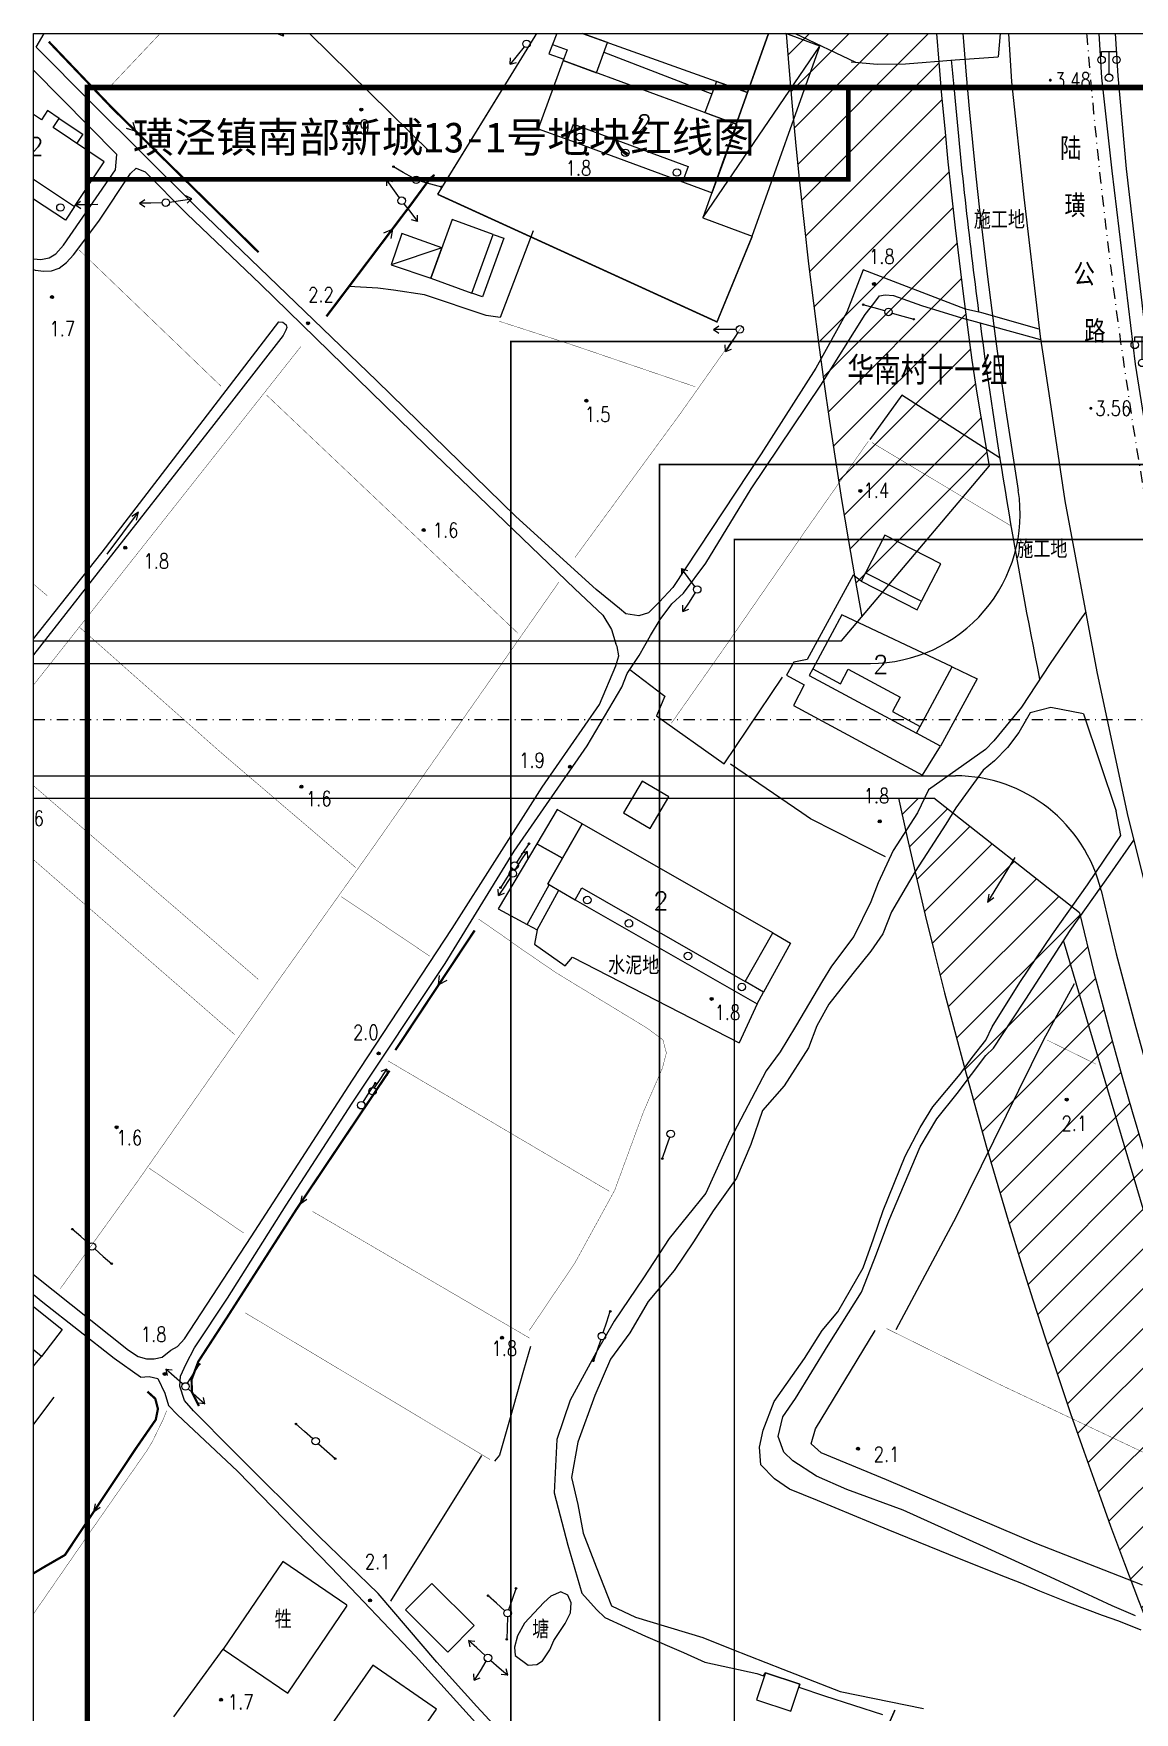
# Model space of a CAD drawing. Header units: millimetres. Extents: x 509011 to 512133, y 3502040 to 3502468.
# Drawn here: x 509011.4 to 509158.4, y 3502243.5 to 3502467.7 of the extents above; entities that cross this region are included whole.
import ezdxf
from ezdxf.enums import TextEntityAlignment as Align
from ezdxf.xclip import XClip

# ---------------------------------------------------------------- set-up
doc = ezdxf.new("R2010")
doc.units = ezdxf.units.MM
doc.header["$XCLIPFRAME"] = 0
doc.linetypes.add('DASHDOT', pattern=[1, 0.5, -0.25, 0, -0.25])
for name, color, linetype in [('DM-尺寸标注', 251, 'Continuous'), ('dx', 251, 'Continuous'), ('HX-地块线', 253, 'DASHDOT'), ('RD-中线', 253, 'DASHDOT'), ('RD-侧石线', 253, 'Continuous'), ('RD-红线', 253, 'Continuous'), ('TK', 7, 'Continuous'), ('YD-G1', 251, 'Continuous')]:
    doc.layers.add(name, color=color, linetype=linetype)
doc.styles.add('CHART', font='ROMANS.shx', dxfattribs={"height": 2.4, "bigfont": 'hzdx.shx'})
doc.styles.add('GCD', font='ROMANS.shx', dxfattribs={"width": 0.8, "height": 2, "bigfont": 'hzdx.shx'})
doc.styles.add('ROAD30', font='ROMANS.shx', dxfattribs={"height": 3, "bigfont": 'hzdx.shx'})
doc.styles.get("Standard").update_dxf_attribs({"font": 'txt', "bigfont": 'gbcbig.shx'})
doc.styles.add('ZRC', font='ROMANS.shx', dxfattribs={"height": 3.75, "bigfont": 'hzdx.shx'})
pattern_1 = [(45, (0, 0), (-2.6516504294, 2.6516504294), [])]

# ---------------------------------------------------------------- blocks, each defined once
blk = doc.blocks.new('GC200')
at = {"layer": 'dx', "const_width": 0.2, "flags": 128}
blk.add_lwpolyline([(-0.1, 0, 1), (0.1, 0, 1)], format="xyb", close=True, dxfattribs=at)
blk = doc.blocks.new('gc097')
at = {"layer": 'dx'}
for p, q in [((-1, 2.9), (-1, 3.5)), ((-1, 3.5), (1, 3.5)), ((0, 0.5), (0, 3.5)), ((1, 3.5), (1, 2.9))]:
    blk.add_line(p, q, dxfattribs=at)
for centre in [(-1, 2.4), (1, 2.4), (0, 0)]:
    blk.add_circle(centre, 0.5, dxfattribs=at)
blk = doc.blocks.new('B72A3')
at = {"layer": 'dx'}
for p, q in [((0.5, 0), (2, 0)), ((2, 0), (3.5, 0))]:
    blk.add_line(p, q, dxfattribs=at)
for radius in [0.1, 0.04]:
    blk.add_circle((3.5, 0), radius, dxfattribs=at)
blk = doc.blocks.new('B713')
at = {"layer": 'dx'}
blk.add_circle((0, 0), 0.5, dxfattribs=at)
blk = doc.blocks.new('B712A3')
at = {"layer": 'dx'}
for p, q in [((0.5, 0), (2, 0)), ((2, 0), (3.5, 0)), ((3.5, 0), (2.8, 0.5)), ((3.5, 0), (2.8, -0.5))]:
    blk.add_line(p, q, dxfattribs=at)
blk = doc.blocks.new('B1021A')
at = {"layer": 'dx'}
for radius in [0.2, 0.15, 0.1, 0.05]:
    blk.add_circle((0, 0), radius, dxfattribs=at)
blk = doc.blocks.new('B831')
at = {"layer": 'dx'}
for p, q in [((-1.1, 0.6), (0, 0)), ((0, 0), (-1.1, -0.6))]:
    blk.add_line(p, q, dxfattribs=at)
blk = doc.blocks.new('B811C1')
at = {"layer": 'dx'}
for p, q in [((-3.5, 0), (3.5, 0)), ((3.5, 0), (2.5, 0.4)), ((2.5, -0.4), (3.5, 0))]:
    blk.add_line(p, q, dxfattribs=at)
blk = doc.blocks.new('B439B2')
at = {"layer": 'dx'}
blk.add_circle((0, 0), 0.5, dxfattribs=at)
blk = doc.blocks.new('abcdefghijk')
at = {"layer": 'YD-G1'}
h = blk.add_hatch(dxfattribs=at)
h.set_pattern_fill('ANSI31', color=256, scale=30, style=0)
h.set_pattern_definition(pattern_1)
h.paths.add_polyline_path([(509136.262, 3502666.208), (509136.486, 3502670.469), (509120.694, 3502691.078), (509116.522, 3502691.969), (508875.582, 3502743.468, 0.1089226), (508733.493, 3502742.556), (508684.158, 3502731.347), (508679.933, 3502730.387), (508668.589, 3502714.297), (508668.589, 3502711.844), (508668.589, 3502707.3), (508737.924, 3502723.053, -0.1089226), (508871.402, 3502723.909), (509108.052, 3502673.328), (509116.059, 3502662.878), (509110.785, 3502562.618, 0.0014027), (509110.578, 3502558.471, 0.0572964), (509121.984, 3502389.814), (509138.979, 3502409.941), (509137.32, 3502419.703, -0.0494318), (509130.757, 3502561.568)])
h = blk.add_hatch(dxfattribs=at)
h.set_pattern_fill('ANSI31', color=256, scale=30, style=0)
h.set_pattern_definition(pattern_1)
h.paths.add_polyline_path([(508668.589, 3502190.464), (508668.589, 3502258.554), (508668.589, 3502258.554), (508900.585, 3502258.554), (508900.585, 3502258.554), (509200.713, 3501964.355), (509200.713, 3501964.355, 0.1040717), (509272.885, 3502044.84), (509272.885, 3502044.84, -0.0028375), (509274.819, 3502048.147), (509274.819, 3502048.147), (509273.979, 3502058.966), (509273.979, 3502058.966), (509272.487, 3502060.762, -0.1156575), (509126.861, 3502365.59), (509126.861, 3502365.59), (509131.62, 3502365.59), (509131.62, 3502365.59), (509151.056, 3502350.306), (509151.056, 3502350.306), (509152.978, 3502342.387, 0.1073312), (509290.96, 3502069.719), (509293.428, 3502066.845), (509293.428, 3502066.845), (509295.256, 3502043.284), (509295.256, 3502043.284, 0.0077479), (509290.205, 3502034.84, -0.1447456), (509174.049, 3501924.505), (509174.049, 3501924.505), (509170.196, 3501934.564, 0.1827118), (509156.091, 3501950.413, -0.156056), (509070.458, 3502037.137, 0.2825101), (508820.75, 3502190.464)])
at = {"layer": 'dx'}
blk.add_line((509100.75, 3502443.08), (509116.381, 3502466.021), dxfattribs=at)
at = {"layer": 'dx', "flags": 128}
for points in [[(509138.625, 3502500), (509139.434, 3502494.411), (509140.255, 3502486.561), (509141.261, 3502472.719), (509141.971, 3502461.26), (509143.599, 3502445.835), (509145.795, 3502427.237), (509147.077, 3502418.732), (509149.114, 3502405.323), (509153.382, 3502382.482), (509157.397, 3502363.567), (509162.412, 3502343.507), (509168.913, 3502319.9), (509173.651, 3502304.799), (509178.521, 3502289.966), (509186.212, 3502269.031), (509201.147, 3502232.13), (509206.512, 3502219.783)], [(509151.622, 3502500), (509153.998, 3502461.787), (509155.37, 3502449.361), (509158.507, 3502423.56), (509161.044, 3502407.622), (509165.155, 3502385.141), (509169.124, 3502366.204), (509173.907, 3502346.991), (509180.034, 3502325.513), (509184.712, 3502309.51), (509189.485, 3502295.299), (509197.539, 3502272.898), (509212.166, 3502237.744)], [(509213.756, 3502238.728), (509199.302, 3502273.658), (509191.376, 3502296.016), (509186.756, 3502310.128), (509181.89, 3502326.037), (509175.85, 3502347.645), (509171.168, 3502366.778), (509166.971, 3502385.308), (509163.005, 3502408.031), (509160.35, 3502423.716), (509157.35, 3502449.659), (509156.211, 3502462.05), (509153.802, 3502500)], [(509011.714, 3502465.897), (509012.866, 3502467.805), (509027.77, 3502483.897), (509028.506, 3502484.074)], [(509138.04, 3502484.43), (509139.311, 3502480.583), (509140.187, 3502475.96), (509140.577, 3502468.905), (509140.172, 3502464.576)], [(509000, 3502474.428), (509003.783, 3502470.705), (509009.266, 3502464.925), (509022.511, 3502451.536)], [(509045.194, 3502470.685), (509064.336, 3502451.874)], [(509110.147, 3502469.083), (509121.129, 3502463.888)], [(509145.676, 3502428.249), (509138.027, 3502430.391), (509135.806, 3502430.905), (509122.162, 3502436.161), (509119.966, 3502430.509), (509115.826, 3502423.021), (509108.554, 3502411.573), (509096.746, 3502393.753), (509094.91, 3502391.773), (509093.506, 3502390.369), (509092.21, 3502389.937), (509090.482, 3502390.225), (509089.618, 3502390.945), (509086.522, 3502393.465), (509075.794, 3502403.221), (509057.218, 3502421.329), (509042.759, 3502435.25), (509033.242, 3502444.441), (509019.13, 3502458.445), (509011.714, 3502465.897)], [(509080.673, 3502466.224), (509080.186, 3502464.997), (509082.175, 3502464.264)], [(509087.53, 3502465.213), (509101.966, 3502459.669)], [(509120.555, 3502463.944), (509124.035, 3502463.607), (509127.803, 3502463.679), (509134.427, 3502464.183), (509140.172, 3502464.576), (509140.172, 3502464.576)], [(509014.799, 3502456.37), (509017.951, 3502454.273), (509017.134, 3502453.046)], [(509082.701, 3502453.537), (509098.044, 3502447.887)], [(509000, 3502440.976), (509000.661, 3502441.458), (509001.687, 3502442.052), (509002.425, 3502442.394), (509003.289, 3502442.16), (509005.071, 3502441.584), (509008.167, 3502439.496), (509009.643, 3502438.506), (509010.543, 3502438.02), (509011.263, 3502437.642), (509012.343, 3502437.552), (509013.441, 3502437.75), (509014.341, 3502438.29), (509015.385, 3502439.424), (509022.333, 3502449.504), (509022.511, 3502451.536)], [(509016.836, 3502444.607), (509015.616, 3502442.776), (509002.888, 3502451.249), (509003.132, 3502451.616)], [(509000, 3502438.636), (509001.291, 3502440), (509002.083, 3502440.306), (509003.145, 3502440.306), (509004.009, 3502440.108), (509009.571, 3502436.868), (509011.587, 3502436.112), (509012.739, 3502435.968), (509013.747, 3502436.004), (509014.773, 3502436.382), (509015.763, 3502437.12), (509016.717, 3502438.146), (509020.083, 3502442.628), (509024.327, 3502448.995), (509025.07, 3502449.733), (509026.294, 3502449.229), (509031.838, 3502443.613), (509041.666, 3502434.217), (509063.806, 3502412.653), (509083.678, 3502393.573), (509087.386, 3502390.045), (509088.538, 3502388.137), (509089.117, 3502386.205)], [(509078.1, 3502441.362), (509073.706, 3502429.789), (509071.834, 3502430.041), (509063.59, 3502432.813), (509059.45, 3502433.425), (509057.362, 3502433.713), (509053.5, 3502433.923)], [(509072.761, 3502440.874), (509074.171, 3502440.362), (509071.331, 3502432.531), (509069.921, 3502433.042)], [(509065.897, 3502439.107), (509059.126, 3502436.809)], [(509030.914, 3502287.09), (509030.974, 3502288.417), (509031.73, 3502290.073), (509032.846, 3502292.197), (509037.274, 3502298.821), (509045.122, 3502311.277), (509053.906, 3502324.885), (509066.326, 3502343.533), (509075.542, 3502358.545), (509085.298, 3502372.585), (509089.942, 3502380.433), (509090.626, 3502382.269), (509092.226, 3502384.654), (509093.78, 3502387.335), (509095.052, 3502389.452), (509096.606, 3502391.569), (509098.16, 3502392.98), (509101.173, 3502396.989), (509107.222, 3502406.929), (509116.51, 3502420.753), (509122.45, 3502430.185), (509123.566, 3502431.661), (509124.358, 3502432.669), (509125.078, 3502432.813), (509126.23, 3502432.705), (509129.974, 3502431.409), (509135.302, 3502429.753), (509137.106, 3502429.262), (509145.856, 3502426.834)], [(509000, 3502372.47), (509020.528, 3502398.449), (509044.126, 3502429.211), (509044.648, 3502429.175), (509045.116, 3502428.815), (509045.206, 3502428.437), (509045.08, 3502428.095), (509044.684, 3502427.375), (509035.432, 3502415.513), (509019.196, 3502394.759), (509002.366, 3502373.249), (509000, 3502370.153)], [(509140.451, 3502411.02), (509127.319, 3502419.414), (509123.046, 3502413.511)], [(509121.889, 3502394.584), (509120.83, 3502395.373), (509114.674, 3502384.105), (509112.91, 3502383.745), (509111.902, 3502382.017), (509114.278, 3502380.757), (509112.838, 3502377.985), (509130.082, 3502368.661), (509132.51, 3502372.563)], [(509122.465, 3502395.707), (509121.889, 3502394.584), (509129.368, 3502390.75), (509129.952, 3502391.89)], [(509151.889, 3502390.473), (509151.083, 3502389.375), (509147.147, 3502383.567), (509143.307, 3502377.735), (509139.611, 3502373.271), (509138.483, 3502372.095)], [(509000, 3502311.304), (509009.553, 3502303.452), (509024.043, 3502291.914), (509025.339, 3502291.05), (509026.473, 3502290.726), (509027.481, 3502290.744), (509028.525, 3502290.978), (509029.713, 3502291.914), (509030.594, 3502292.38), (509030.594, 3502292.38), (509031.514, 3502293.385), (509040.442, 3502307.029), (509053.978, 3502327.945), (509067.262, 3502348.177), (509079.286, 3502367.077), (509086.954, 3502378.093), (509089.15, 3502383.277), (509089.546, 3502384.609), (509089.294, 3502385.869), (509089.117, 3502386.205)], [(509090.98, 3502382.796), (509095.666, 3502379.209), (509094.55, 3502376.617), (509103.586, 3502370.173), (509111.398, 3502381.765)], [(509115.436, 3502382.879), (509114.963, 3502381.998), (509129.292, 3502374.293)], [(509151.59, 3502376.859), (509147.229, 3502377.73), (509144.461, 3502377.01), (509144.461, 3502377.01), (509142.97, 3502374.385), (509141.422, 3502372.369), (509139.694, 3502370.605), (509138.182, 3502369.345), (509134.546, 3502364.305), (509133.214, 3502362.145), (509129.11, 3502355.809), (509125.942, 3502350.409), (509124.79, 3502347.493), (509123.206, 3502345.153), (509120.794, 3502342.201), (509117.59, 3502338.097), (509115.97, 3502335.217), (509114.854, 3502332.265), (509111.614, 3502327.189), (509108.698, 3502323.913), (509107.156, 3502319.357), (509105.247, 3502314.85), (509105.247, 3502314.85), (509102.123, 3502310.516), (509099.52, 3502306.356), (509096.917, 3502302.543), (509093.446, 3502298.382), (509091.017, 3502294.222), (509091.017, 3502294.222), (509088.412, 3502290.682), (509086.33, 3502285.828), (509084.074, 3502279.588), (509083.206, 3502274.908), (509084.074, 3502271.268), (509084.768, 3502267.454), (509086.503, 3502262.947), (509088.538, 3502257.745), (509091.742, 3502256.233), (509100.742, 3502253.533), (509104.63, 3502251.985), (509111.434, 3502249.285), (509119.102, 3502246.297), (509130.203, 3502244.056)], [(509151.59, 3502376.859), (509155.933, 3502363.855)], [(509138.483, 3502372.095), (509130.874, 3502366.717), (509129.398, 3502363.657), (509126.158, 3502358.617), (509124.178, 3502354.297), (509123.206, 3502351.777), (509120.902, 3502347.133), (509117.95, 3502343.173), (509116.726, 3502341.229), (509113.126, 3502335.109), (509111.074, 3502331.725), (509109.202, 3502329.205), (509104.363, 3502319.941), (509101.16, 3502312.848), (509096.234, 3502306.81), (509092.824, 3502301.53), (509092.824, 3502301.53), (509088.908, 3502295.766), (509086.488, 3502291.564), (509083.012, 3502285.206), (509081.266, 3502279.957), (509081.266, 3502279.957), (509081.266, 3502279.957), (509080.878, 3502272.864), (509082.706, 3502265.845), (509084.578, 3502259.437), (509086.558, 3502257.277), (509087.674, 3502256.197), (509093.11, 3502253.713), (509098.15, 3502251.517), (509101.03, 3502250.221), (509107.942, 3502248.709), (509108.84, 3502248.387)], [(509113.952, 3502363.642), (509104.45, 3502370.137)], [(509159.277, 3502254.49), (509156.325, 3502255.69), (509154.117, 3502256.482), (509149.749, 3502258.114), (509145.765, 3502259.722), (509143.341, 3502260.73), (509141.181, 3502261.57), (509135.014, 3502264.045), (509125.51, 3502267.897), (509116.078, 3502271.821), (509112.334, 3502273.333), (509110.318, 3502274.701), (509108.518, 3502276.573), (509108.302, 3502278.949), (509108.806, 3502281.217), (509110.282, 3502285.033), (509114.314, 3502290.793), (509116.69, 3502294.501), (509118.778, 3502297.021), (509122.162, 3502302.889), (509123.53, 3502306.777), (509124.841, 3502310.526), (509127.784, 3502317.784), (509129.766, 3502321.623), (509131.448, 3502324.383), (509135.138, 3502328.746), (509136.703, 3502330.968), (509138.542, 3502333.273), (509139.406, 3502335.073), (509143.091, 3502340.967), (509147.459, 3502347.423), (509152.115, 3502354.023), (509156.579, 3502360.623), (509155.933, 3502363.855)], [(509125.164, 3502357.767), (509115.142, 3502362.829), (509113.952, 3502363.642)], [(509139.586, 3502332.202), (509142.059, 3502335.999), (509143.907, 3502338.783), (509146.139, 3502342.287), (509149.787, 3502347.951), (509155.139, 3502355.463), (509158.295, 3502359.974)], [(509077.313, 3502348.736), (509078.638, 3502348.033), (509081.523, 3502353.296)], [(509083.703, 3502352.047), (509107.993, 3502338.135), (509108.859, 3502339.713)], [(509078.638, 3502348.033), (509078.278, 3502346.089), (509082.346, 3502343.209), (509083.354, 3502344.361), (509105.585, 3502332.918)], [(509126.579, 3502294.658), (509134.643, 3502309.742), (509146.271, 3502333.394), (509150.371, 3502340.854)], [(509107.993, 3502338.135), (509105.585, 3502332.918), (509105.585, 3502332.918)], [(509158.514, 3502256.438), (509155.418, 3502257.734), (509147.75, 3502261.334), (509138.246, 3502265.69), (509127.518, 3502270.55), (509119.994, 3502273.286), (509115.926, 3502275.05), (509112.758, 3502277.138), (509111.57, 3502278.254), (509110.814, 3502280.378), (509111.426, 3502282.97), (509113.118, 3502285.454), (509117.51, 3502292.546), (509121.938, 3502299.638), (509123.954, 3502304.75), (509125.574, 3502309.142), (509129.786, 3502319.042), (509131.982, 3502322.786), (509134.718, 3502326.17), (509138.534, 3502331.246), (509139.586, 3502332.202)], [(509025.646, 3502288.309), (509022.153, 3502290.78), (509012.631, 3502298.25), (509000, 3502308.505)], [(509159.447, 3502260.53), (509145.119, 3502266.11), (509125.283, 3502274.57), (509116.571, 3502278.206), (509115.239, 3502279.394), (509115.815, 3502281.41), (509123.768, 3502294.514), (509123.768, 3502294.514)], [(509004.502, 3502290.641), (509007.621, 3502287.711), (509008.148, 3502287.344), (509008.661, 3502287.253), (509009.17, 3502287.363), (509009.601, 3502287.656), (509012.451, 3502291.032)], [(509077.738, 3502292.377), (509076.802, 3502289.173), (509075.038, 3502282.873), (509073.598, 3502277.869), (509072.914, 3502277.077)], [(509025.646, 3502288.309), (509026.798, 3502288.381), (509027.986, 3502288.129), (509028.886, 3502286.149), (509029.39, 3502284.493), (509030.614, 3502283.269), (509038.606, 3502275.745), (509051.098, 3502262.857), (509062.366, 3502251.013), (509071.258, 3502241.257), (509074.57, 3502237.261), (509078.314, 3502234.201), (509082.166, 3502231.537), (509090.59, 3502226.353), (509100.598, 3502221.241), (509112.73, 3502215.841), (509123.638, 3502211.017), (509131.738, 3502207.633), (509132.962, 3502207.417), (509133.934, 3502207.381)], [(509133.97, 3502208.893), (509132.494, 3502208.965), (509130.298, 3502209.613), (509117.914, 3502215.013), (509105.206, 3502221.061), (509093.002, 3502227.109), (509084.038, 3502232.473), (509078.17, 3502236.145), (509075.542, 3502238.917), (509070.574, 3502244.317), (509065.246, 3502250.221), (509057.398, 3502259.401), (509049.478, 3502267.069), (509037.922, 3502278.553), (509032.738, 3502283.809), (509031.55, 3502285.177), (509030.914, 3502287.09)], [(509014.089, 3502285.596), (509009.931, 3502280.088), (509009.229, 3502279.35), (509008.401, 3502279.08), (509007.645, 3502279.044), (509006.601, 3502279.188), (509005.143, 3502280.034), (509000, 3502283.536)], [(509071.186, 3502277.833), (509059.054, 3502258.357)], [(509030.101, 3502242.923), (509036.705, 3502251.952)], [(509108.84, 3502248.387), (509109.109, 3502248.828), (509113.693, 3502247.315), (509113.552, 3502246.887)], [(509113.552, 3502246.887), (509116.978, 3502245.721), (509124.754, 3502243.237)]]:
    blk.add_lwpolyline(points, dxfattribs=at)
for points in [[(509087.35, 3502477.057), (509084.074, 3502467.913), (509106.723, 3502459.845), (509109.778, 3502468.453)], [(509088, 3502466.514), (509084.074, 3502467.913), (509084.408, 3502468.845), (509082.058, 3502469.713), (509080.673, 3502466.224), (509082.634, 3502465.51), (509082.116, 3502464.102), (509086.541, 3502462.473)], [(509109.778, 3502468.453), (509100.75, 3502443.08), (509107.353, 3502440.649), (509116.381, 3502466.021)], [(509082.116, 3502464.102), (509078.76, 3502454.988), (509082.701, 3502453.537), (509083.461, 3502455.601), (509098.804, 3502449.951), (509098.044, 3502447.887), (509101.986, 3502446.436), (509105.342, 3502455.55)], [(509106.723, 3502459.845), (509102.582, 3502461.32), (509101.023, 3502457.141), (509105.215, 3502455.597)], [(509013.971, 3502455.151), (509014.799, 3502456.37), (509013.243, 3502457.407), (509012.414, 3502456.188), (509008.091, 3502459.066), (509004.107, 3502453.081), (509016.836, 3502444.607), (509020.82, 3502450.592)], [(509065.897, 3502439.107), (509060.566, 3502440.985), (509059.126, 3502436.809), (509064.421, 3502435.037)], [(509072.761, 3502440.874), (509067.261, 3502442.869), (509064.421, 3502435.037), (509069.921, 3502433.042)], [(509125.043, 3502400.736), (509122.465, 3502395.707), (509129.952, 3502391.89), (509132.522, 3502396.902)], [(509119.299, 3502390.062), (509115.436, 3502382.879), (509119.135, 3502380.89), (509120.177, 3502382.827), (509127.108, 3502379.101), (509126.066, 3502377.163), (509129.765, 3502375.174), (509134.041, 3502383.125)], [(509134.041, 3502383.125), (509137.39, 3502381.549), (509132.51, 3502372.563), (509129.292, 3502374.293), (509129.765, 3502375.174)], [(509096.218, 3502365.802), (509092.633, 3502367.888), (509090.153, 3502363.625), (509093.738, 3502361.539)], [(509081.997, 3502357.58), (509084.632, 3502362.181), (509081.276, 3502364.103), (509078.566, 3502359.517)], [(509084.632, 3502362.181), (509080.032, 3502354.149), (509083.703, 3502352.047), (509084.597, 3502353.609), (509106.387, 3502341.129), (509110.093, 3502347.599)], [(509081.997, 3502357.58), (509078.566, 3502359.517), (509073.418, 3502350.805), (509077.313, 3502348.736), (509080.221, 3502354.041), (509080.032, 3502354.149)], [(509110.093, 3502347.599), (509112.448, 3502346.25), (509108.859, 3502339.713), (509106.387, 3502341.129)], [(509010.683, 3502298.299), (509015.194, 3502294.658), (509012.451, 3502291.032), (509011.389, 3502291.914), (509008.545, 3502289.394), (509005.378, 3502291.726)], [(509053.217, 3502257.711), (509053.217, 3502257.86), (509044.652, 3502263.67), (509036.705, 3502251.952), (509045.34, 3502246.096)], [(509064.569, 3502260.743), (509061.048, 3502257.216), (509066.697, 3502251.578), (509070.217, 3502255.106)], [(509080.834, 3502253.137), (509082.346, 3502255.405), (509083.066, 3502256.809), (509083.174, 3502258.141), (509082.706, 3502259.185), (509081.77, 3502259.617), (509080.438, 3502259.041), (509079.538, 3502258.177), (509076.946, 3502255.441), (509076.01, 3502253.749), (509075.614, 3502252.237), (509075.686, 3502251.121), (509077.414, 3502249.825), (509078.566, 3502249.933), (509079.322, 3502250.401), (509080.33, 3502251.877)], [(509065.169, 3502243.935), (509056.695, 3502249.838), (509027.811, 3502208.374), (509036.285, 3502202.471)], [(509113.693, 3502247.315), (509109.109, 3502248.828), (509107.906, 3502245.18), (509112.489, 3502243.667)]]:
    blk.add_lwpolyline(points, close=True, dxfattribs=at)
for points, const_width in [([(509036.158, 3502476.049), (509021.434, 3502460.461)], 0.05), ([(509041.414, 3502438.501), (509021.794, 3502457.833), (509013.406, 3502466.617)], 0.3), ([(509050.486, 3502429.933), (509061.826, 3502444.945), (509064.31, 3502448.329), (509064.922, 3502448.833)], 0.3), ([(509036.41, 3502420.609), (509017.474, 3502438.789)], 0.05), ([(509099.734, 3502420.537), (509082.922, 3502426.261), (509073.562, 3502429.285)], 0.05), ([(509105.926, 3502428.529), (509097.682, 3502416.865), (509083.678, 3502397.749)], 0.05), ([(509000, 3502366.235), (509004.832, 3502372.439), (509047.06, 3502425.899)], 0.05), ([(509076.046, 3502387.633), (509042.494, 3502419.421)], 0.05), ([(509122.855, 3502413.269), (509114.53, 3502401.421), (509103.838, 3502385.977)], 0.05), ([(509123.33, 3502413.086), (509141.957, 3502401.921)], 0.05), ([(509000, 3502403.853), (509013.202, 3502392.635)], 0.05), ([(509014.954, 3502300.117), (509025.214, 3502314.373), (509044.222, 3502341.481), (509056.498, 3502358.725), (509081.518, 3502394.437)], 0.05), ([(509054.41, 3502356.313), (509036.446, 3502371.649), (509017.51, 3502388.425)], 0.05), ([(509103.838, 3502385.977), (509096.53, 3502375.573)], 0.05), ([(509005.228, 3502372.547), (509041.408, 3502341.389)], 0.05), ([(509038.243, 3502334.023), (509000.587, 3502366.747)], 0.05), ([(509064.274, 3502344.505), (509052.466, 3502352.461)], 0.05), ([(509070.79, 3502349.473), (509073.85, 3502347.349), (509076.082, 3502345.765), (509081.122, 3502342.309)], 0.05), ([(509059.691, 3502331.954), (509070.275, 3502347.938)], 0.3), ([(509081.122, 3502342.309), (509093.254, 3502334.929), (509095.414, 3502333.345), (509095.882, 3502331.581), (509095.342, 3502329.529), (509092.858, 3502323.805), (509088.97, 3502313.221), (509083.642, 3502303.501), (509077.558, 3502294.501)], 0.05), ([(509146.725, 3502333.301), (509153.259, 3502330.083)], 0.05), ([(509033.447, 3502284.434), (509032.511, 3502286.306), (509032.475, 3502287.962), (509033.375, 3502290.374), (509037.263, 3502296.35), (509046.407, 3502310.606), (509058.899, 3502329.218)], 0.3), ([(509058.694, 3502330.537), (509088.25, 3502313.113)], 0.05), ([(509039.434, 3502307.533), (509026.798, 3502316.209)], 0.05), ([(509077.63, 3502293.493), (509048.578, 3502310.449)], 0.05), ([(509072.338, 3502277.293), (509039.65, 3502296.877)], 0.05), ([(509168.223, 3502274.169), (509140.165, 3502287.421), (509125.285, 3502294.781)], 0.05), ([(509026.579, 3502286.359), (509027.623, 3502285.423), (509027.983, 3502284.055), (509027.695, 3502282.615), (509025.031, 3502278.763), (509015.563, 3502264.543), (509012.755, 3502262.923), (509010.523, 3502261.591), (509008.507, 3502260.151)], 0.3), ([(509000, 3502240.046), (509000.774, 3502241.116), (509009.558, 3502254.076), (509018, 3502266.28), (509026.55, 3502278.538), (509027.306, 3502279.816), (509028.008, 3502281.274), (509028.674, 3502282.624), (509029.142, 3502283.794)], 0.05), ([(509123.362, 3502221.903), (509117.728, 3502224.389), (509126.407, 3502243.84)], 0.2)]:
    blk.add_lwpolyline(points, dxfattribs=dict(at, const_width=const_width))
at = {"layer": 'dx', "const_width": 0.2, "elevation": 0.551, "flags": 128}
for points in [[(509065.338, 3502446.235), (509080.294, 3502470.531), (509082.058, 3502469.713)], [(509065.338, 3502446.235), (509102.64, 3502429.195), (509107.353, 3502440.649)]]:
    blk.add_lwpolyline(points, dxfattribs=at)
at = {"layer": 'dx', "elevation": -1.55, "flags": 128}
for points in [[(509137.626, 3502430.484, -0.010386), (509134.307, 3502460.575, -0.0001934), (509133.98, 3502464.21)], [(509145.773, 3502381.48, -0.0165547), (509137.814, 3502429.066, -0.0180484)]]:
    blk.add_lwpolyline(points, format="xyb", dxfattribs=at)
at = {"layer": 'dx', "flags": 128}
blk.add_lwpolyline([(509195.132, 3502242.694, 0.1130396), (509186.768, 3502256.81), (509175.417, 3502257.387), (509148.906, 3502346.582)], format="xyb", dxfattribs=at)
at = {"layer": 'HX-地块线', "linetype": 'ByBlock', "ltscale": 0.5, "flags": 128}
for points in [[(509110.578, 3502558.471, 0.0572964), (509121.984, 3502389.814)], [(509126.861, 3502365.59, 0.1156575), (509272.487, 3502060.762), (509273.979, 3502058.966)]]:
    blk.add_lwpolyline(points, format="xyb", dxfattribs=at)
at = {"layer": 'RD-中线', "ltscale": 3}
for points in [[(509196.739, 3503435.152), (509150.729, 3502560.517, 0.2386022), (509406.1, 3501982.299), (511122.293, 3500576.043)], [(507426.035, 3502079.972, -0.0599666), (508217.527, 3502340.104), (508365.626, 3502365.011, -0.0416792), (508498.307, 3502376.09), (510642.96, 3502376.09, -0.158296), (510877.963, 3502299.778), (511052.221, 3502173.264)]]:
    blk.add_lwpolyline(points, format="xyb", dxfattribs=at)
at = {"layer": 'RD-侧石线', "ltscale": 60, "flags": 128}
for points in [[(509140.138, 3502673.267), (509139.914, 3502669.007), (509134.252, 3502561.384, 0.0504588), (509141.213, 3502417.304), (509142.34, 3502410.152), (509142.883, 3502406.702)], [(509153.941, 3502353.253), (509155.96, 3502344.833, 0.1083666), (509294.509, 3502070.904), (509297.371, 3502067.588)]]:
    blk.add_lwpolyline(points, format="xyb", dxfattribs=at)
at = {"layer": 'RD-侧石线'}
for points in [[(509123.126, 3502383.59, 0.4607419), (509142.883, 3502406.702, 0.4607419)], [(509153.941, 3502353.253, 0.3468527), (509134.492, 3502368.59, 0.3468527)]]:
    blk.add_lwpolyline(points, format="xyb", dxfattribs=at)
at = {"layer": 'RD-侧石线', "linetype": 'ByBlock', "ltscale": 60}
blk.add_lwpolyline([(508681.589, 3502383.59), (509123.126, 3502383.59)], dxfattribs=at)
at = {"layer": 'RD-侧石线', "linetype": 'ByBlock', "ltscale": 60, "flags": 128}
blk.add_lwpolyline([(508681.589, 3502368.59), (509134.492, 3502368.59)], dxfattribs=at)
at = {"layer": 'RD-红线', "ltscale": 60, "flags": 128}
for points in [[(509136.486, 3502670.469), (509136.262, 3502666.208), (509130.757, 3502561.568, 0.0494318), (509137.32, 3502419.703), (509138.979, 3502409.941)], [(509151.056, 3502350.306), (509152.978, 3502342.387, 0.1073312), (509290.96, 3502069.719), (509293.428, 3502066.845)]]:
    blk.add_lwpolyline(points, format="xyb", dxfattribs=at)
at = {"layer": 'RD-红线'}
for points in [[(509119.261, 3502386.59), (509138.979, 3502409.941, 0.4644231)], [(509151.056, 3502350.306), (509131.62, 3502365.59, 0.3460903)]]:
    blk.add_lwpolyline(points, format="xyb", dxfattribs=at)
at = {"layer": 'RD-红线', "linetype": 'ByBlock', "ltscale": 60, "flags": 128}
for points in [[(508686.589, 3502386.59), (509119.261, 3502386.59)], [(508686.589, 3502365.59), (509131.62, 3502365.59)]]:
    blk.add_lwpolyline(points, dxfattribs=at)
at = {"layer": 'dx'}
for name, p, rotation in [('B712A3', (509042.717, 3502470.216), 305.6616515317037), ('B712A3', (509077.212, 3502466.332), 231.4895653996642), ('B831', (509024.996, 3502454.678), 315.4236209657207), ('B72A3', (509062.472, 3502448.163), 149.9296914675944), ('B712A3', (509060.539, 3502445.379), 125.6616515317037), ('B72A3', (509062.472, 3502448.163), 344.7166592400609), ('B712A3', (509020.469, 3502444.9), 181.500581900897), ('B712A3', (509029.03, 3502445.125), 181.500581900897), ('B712A3', (509029.03, 3502445.125), 8.352565584467374), ('B712A3', (509060.539, 3502445.379), 307.2445720719775), ('B831', (509059.289, 3502441.587), 52.9327583194752), ('B72A3', (509125.544, 3502430.523), 163.8822784538791), ('B72A3', (509125.544, 3502430.523), 343.9523700759151), ('B712A3', (509105.692, 3502428.197), 180.2386638815636), ('B712A3', (509105.692, 3502428.197), 237.1395027855054), ('B811C1', (509023.302, 3502400.979), 53.29516074717603), ('B712A3', (509100.003, 3502393.471), 127.2445720719775), ('B712A3', (509100.003, 3502393.471), 237.0066688709118), ('B712A3', (509075.374, 3502355.536), 57.00666887091185), ('B72A3', (509075.62, 3502356.596), 56.69158551772628), ('B72A3', (509075.62, 3502356.596), 237.3667867173847), ('B811C1', (509140.577, 3502354.693), 238.4368491429525), ('B712A3', (509075.374, 3502355.536), 237.1939670257614), ('B831', (509065.47, 3502340.681), 236.4889812169645), ('B712A3', (509056.645, 3502326.481), 57.19396702576137), ('B72A3', (509055.13, 3502324.597), 57.36678671738471), ('B72A3', (509096.461, 3502320.782), 251.2060357160631), ('B811C1', (509048.921, 3502314.352), 236.1312825018424), ('B72A3', (509019.166, 3502305.733), 138.5375234939461), ('B72A3', (509019.166, 3502305.733), 318.980660334264), ('B72A3', (509087.269, 3502293.772), 71.20603571606308), ('B72A3', (509087.269, 3502293.772), 251.2060357160631), ('B712A3', (509031.658, 3502287.049), 138.5433712155864), ('B72A3', (509031.658, 3502287.049), 57.98967920627476), ('B712A3', (509031.658, 3502287.049), 318.0918823677059), ('B72A3', (509049.046, 3502279.741), 138.9806603342641), ('B72A3', (509049.046, 3502279.741), 318.1375176636736), ('B811C1', (509021.335, 3502273.212), 236.3434191982507), ('B72A3', (509074.678, 3502256.773), 71.20603571606308), ('B72A3', (509074.678, 3502256.773), 138.1375176636736), ('B72A3', (509074.678, 3502256.773), 268.1636651003728), ('B712A3', (509072.05, 3502250.797), 138.0918823677059), ('B712A3', (509072.05, 3502250.797), 238.3524474358126), ('B712A3', (509072.05, 3502250.797), 319.0311289489729)]:
    blk.add_blockref(name, p, dxfattribs=dict(at, rotation=rotation))
for name, p in [('B713', (509077.212, 3502466.332)), ('gc097', (509154.998, 3502461.797, 4.367)), ('GC200', (509147.154, 3502461.48, 3.48)), ('B1021A', (509055.134, 3502457.552)), ('B439B2', (509084.334, 3502453.891)), ('B439B2', (509090.405, 3502451.769)), ('B1021A', (509085.269, 3502451.635)), ('B713', (509062.472, 3502448.163)), ('B439B2', (509097.285, 3502449.141)), ('B713', (509029.03, 3502445.125)), ('B713', (509029.03, 3502445.125)), ('B713', (509060.539, 3502445.379)), ('B713', (509060.539, 3502445.379)), ('B439B2', (509014.962, 3502444.478)), ('B1021A', (509123.611, 3502434.259)), ('B1021A', (509013.836, 3502432.512)), ('B713', (509125.544, 3502430.523)), ('B1021A', (509048.039, 3502429.027)), ('B713', (509105.692, 3502428.197)), ('gc097', (509159.434, 3502423.725, 4.445)), ('B1021A', (509085.193, 3502418.668)), ('GC200', (509152.57, 3502417.66, 3.56)), ('B1021A', (509121.796, 3502406.63)), ('B1021A', (509063.472, 3502401.393)), ('B1021A', (509023.608, 3502399.05)), ('B713', (509100.003, 3502393.471)), ('B1021A', (509083.021, 3502369.791)), ('B1021A', (509047.142, 3502367.134)), ('B1021A', (509124.374, 3502362.508)), ('B713', (509075.374, 3502355.536)), ('B713', (509075.62, 3502356.596)), ('B439B2', (509085.32, 3502351.998)), ('B439B2', (509090.876, 3502348.881)), ('B439B2', (509098.769, 3502344.535)), ('B439B2', (509105.953, 3502340.391)), ('B1021A', (509101.921, 3502338.8)), ('B1021A', (509057.447, 3502331.509)), ('B713', (509056.645, 3502326.481)), ('B713', (509055.13, 3502324.597)), ('B1021A', (509149.352, 3502325.358)), ('B1021A', (509022.452, 3502321.667)), ('B713', (509096.461, 3502320.782)), ('B713', (509019.166, 3502305.733)), ('B713', (509019.166, 3502305.733)), ('B1021A', (509073.939, 3502293.546)), ('B713', (509087.269, 3502293.772)), ('B1021A', (509028.888, 3502288.725)), ('B713', (509031.658, 3502287.049)), ('B713', (509031.658, 3502287.049)), ('B713', (509049.046, 3502279.741)), ('B1021A', (509121.478, 3502278.728)), ('B1021A', (509056.31, 3502258.473)), ('B713', (509074.678, 3502256.773)), ('B713', (509072.05, 3502250.797)), ('B1021A', (509036.422, 3502245.211))]:
    blk.add_blockref(name, p, dxfattribs=at)
at = {"layer": 'dx', "style": 'GCD', "width": 0.8}
for s, p in [('3.48', (509147.754, 3502461.48, 3.48)), ('3.56', (509153.17, 3502417.66, 3.56))]:
    blk.add_text(s, height=2, dxfattribs=at).set_placement(p, align=Align.MIDDLE_LEFT)
at = {"layer": 'dx'}
for s, height, style, p in [('2', 2.4, 'CHART', (509091.9, 3502454.466)), ('2', 2.4, 'CHART', (509010.652, 3502451.432)), ('陆', 3, 'ROAD30', (509148.455, 3502450.817)), ('璜', 3, 'ROAD30', (509149.054, 3502443.175)), ('公', 3, 'ROAD30', (509150.257, 3502434.007)), ('路', 3, 'ROAD30', (509151.679, 3502426.412)), ('华南村十一组', 3.75, 'ZRC', (509120.046, 3502420.817)), ('2', 2.4, 'CHART', (509123.468, 3502382.265)), ('2', 2.4, 'CHART', (509094.124, 3502350.704)), ('水泥地', 2.4, 'CHART', (509088.093, 3502342.061)), ('牲', 2.4, 'CHART', (509043.562, 3502254.758)), ('塘', 2.4, 'CHART', (509077.963, 3502253.402))]:
    blk.add_text(s, height=height, dxfattribs=dict(at, style=style)).set_placement(p)
at = {"layer": 'dx', "style": 'GCD', "width": 0.8}
for s, p in [('1.9', (509052.85, 3502454.215)), ('1.8', (509082.432, 3502448.743)), ('1.8', (509122.942, 3502436.93)), ('2.2', (509048.039, 3502431.815)), ('1.7', (509013.487, 3502427.284)), ('1.5', (509084.992, 3502415.856)), ('1.4', (509122.198, 3502405.693)), ('1.6', (509064.679, 3502400.389)), ('1.8', (509026.051, 3502396.261)), ('1.9', (509076.224, 3502369.663)), ('1.8', (509122.229, 3502364.919)), ('1.6', (509047.745, 3502364.522)), ('1.6', (509009.331, 3502361.911)), ('1.8', (509102.324, 3502335.988)), ('2.0', (509054.028, 3502333.317)), ('2.1', (509148.655, 3502321.182)), ('1.6', (509022.452, 3502319.257)), ('1.8', (509025.7, 3502293.007)), ('1.8', (509072.531, 3502291.135)), ('2.1', (509123.569, 3502276.989)), ('2.1', (509055.613, 3502262.649)), ('1.7', (509037.322, 3502243.93))]:
    blk.add_text(s, height=2, dxfattribs=at).set_placement(p)
at = {"layer": 'dx', "style": 'CHART'}
for p in [(509140.351, 3502442.947), (509146.024, 3502398.97)]:
    blk.add_text('施工地', height=2.4, dxfattribs=at).set_placement(p, align=Align.MIDDLE)
blk = doc.blocks.new('thjyhkjlkololp')
at = {"layer": 'TK', "const_width": 0.2}
blk.add_lwpolyline([(512316.95, 3502113.15), (512736.95, 3502113.15), (512736.95, 3502410.15), (512316.95, 3502410.15), (512316.95, 3502113.15)], dxfattribs=at)
blk.add_lwpolyline([(512316.95, 3502113.15), (512736.95, 3502113.15), (512736.95, 3502410.15), (512316.95, 3502410.15), (512316.95, 3502113.15)], dxfattribs=at)
blk.add_lwpolyline([(512316.95, 3502113.15), (512736.95, 3502113.15), (512736.95, 3502410.15), (512316.95, 3502410.15), (512316.95, 3502113.15)], dxfattribs=at)
blk.add_lwpolyline([(512316.95, 3502113.15), (512736.95, 3502113.15), (512736.95, 3502410.15), (512316.95, 3502410.15), (512316.95, 3502113.15)], dxfattribs=at)
blk.add_lwpolyline([(512316.95, 3502113.15), (512736.95, 3502113.15), (512736.95, 3502410.15), (512316.95, 3502410.15), (512316.95, 3502113.15)], dxfattribs=at)
blk.add_lwpolyline([(512316.95, 3502113.15), (512736.95, 3502113.15), (512736.95, 3502410.15), (512316.95, 3502410.15), (512316.95, 3502113.15)], dxfattribs=at)
blk.add_lwpolyline([(512316.95, 3502113.15), (512736.95, 3502113.15), (512736.95, 3502410.15), (512316.95, 3502410.15), (512316.95, 3502113.15)], dxfattribs=at)
blk.add_lwpolyline([(512316.95, 3502113.15), (512736.95, 3502113.15), (512736.95, 3502410.15), (512316.95, 3502410.15), (512316.95, 3502113.15)], dxfattribs=at)
blk.add_lwpolyline([(512316.95, 3502113.15), (512736.95, 3502113.15), (512736.95, 3502410.15), (512316.95, 3502410.15), (512316.95, 3502113.15)], dxfattribs=at)
blk.add_lwpolyline([(512316.95, 3502113.15), (512736.95, 3502113.15), (512736.95, 3502410.15), (512316.95, 3502410.15), (512316.95, 3502113.15)], dxfattribs=at)
blk.add_lwpolyline([(512316.95, 3502113.15), (512736.95, 3502113.15), (512736.95, 3502410.15), (512316.95, 3502410.15), (512316.95, 3502113.15)], dxfattribs=at)
blk.add_lwpolyline([(512326.95, 3502123.15), (512726.95, 3502123.15), (512726.95, 3502400.15), (512326.95, 3502400.15)], close=True, dxfattribs=at)
blk.add_lwpolyline([(512326.95, 3502123.15), (512726.95, 3502123.15), (512726.95, 3502400.15), (512326.95, 3502400.15)], close=True, dxfattribs=at)
blk.add_lwpolyline([(512326.95, 3502123.15), (512726.95, 3502123.15), (512726.95, 3502400.15), (512326.95, 3502400.15)], close=True, dxfattribs=at)
blk.add_lwpolyline([(512326.95, 3502123.15), (512726.95, 3502123.15), (512726.95, 3502400.15), (512326.95, 3502400.15)], close=True, dxfattribs=at)
blk.add_lwpolyline([(512326.95, 3502123.15), (512726.95, 3502123.15), (512726.95, 3502400.15), (512326.95, 3502400.15)], close=True, dxfattribs=at)
blk.add_lwpolyline([(512326.95, 3502123.15), (512726.95, 3502123.15), (512726.95, 3502400.15), (512326.95, 3502400.15)], close=True, dxfattribs=at)
blk.add_lwpolyline([(512326.95, 3502123.15), (512726.95, 3502123.15), (512726.95, 3502400.15), (512326.95, 3502400.15)], close=True, dxfattribs=at)
blk.add_lwpolyline([(512326.95, 3502123.15), (512726.95, 3502123.15), (512726.95, 3502400.15), (512326.95, 3502400.15)], close=True, dxfattribs=at)
blk.add_lwpolyline([(512326.95, 3502123.15), (512726.95, 3502123.15), (512726.95, 3502400.15), (512326.95, 3502400.15)], close=True, dxfattribs=at)
blk.add_lwpolyline([(512326.95, 3502123.15), (512726.95, 3502123.15), (512726.95, 3502400.15), (512326.95, 3502400.15)], close=True, dxfattribs=at)
blk.add_lwpolyline([(512326.95, 3502123.15), (512726.95, 3502123.15), (512726.95, 3502400.15), (512326.95, 3502400.15)], close=True, dxfattribs=at)

msp = doc.modelspace()

# ---------------------------------------------------------------- linework, layer by layer
at = {"color": 0}
msp.add_lwpolyline([(509011.37, 3502467.7), (509616.17, 3502467.7), (509616.17, 3502040.02), (509011.37, 3502040.02)], close=True, dxfattribs=at)
at = {"color": 0, "const_width": 0.72}
msp.add_lwpolyline([(509018.57, 3502460.5), (509018.57, 3502047.22), (509608.97, 3502047.22), (509608.97, 3502460.5)], close=True, dxfattribs=at)
at = {"color": 0, "const_width": 0.609}
msp.add_lwpolyline([(509120.19, 3502460.5), (509120.19, 3502448.22), (509018.57, 3502448.22)], dxfattribs=at)
at = {"layer": 'TK', "const_width": 0.22}
msp.add_lwpolyline([(509075.13, 3502099.89), (509537.13, 3502099.89), (509537.13, 3502426.59), (509075.13, 3502426.59)], close=True, dxfattribs=at)

# ---------------------------------------------------------------- block references
at = {"color": 0}
msp.add_blockref('thjyhkjlkololp', (-3221.99, 0), dxfattribs=at)
at = {"layer": 'DM-尺寸标注'}
ref = msp.add_blockref('abcdefghijk', (0, 0), dxfattribs=at)
XClip(ref).set_block_clipping_path([(509011.373598366, 3502040.0176700689), (509616.1735983659, 3502467.6976700691)])

# ---------------------------------------------------------------- texts
at = {"color": 0, "insert": (509024.63, 3502455.88), "char_height": 4.0608, "width": 111.1769, "attachment_point": 1}
msp.add_mtext('{\\fSimHei|b0|i0|c134|p49;璜泾镇南部新城13-1号地块红线图}', dxfattribs=at)

doc.saveas('drawing.dxf')
